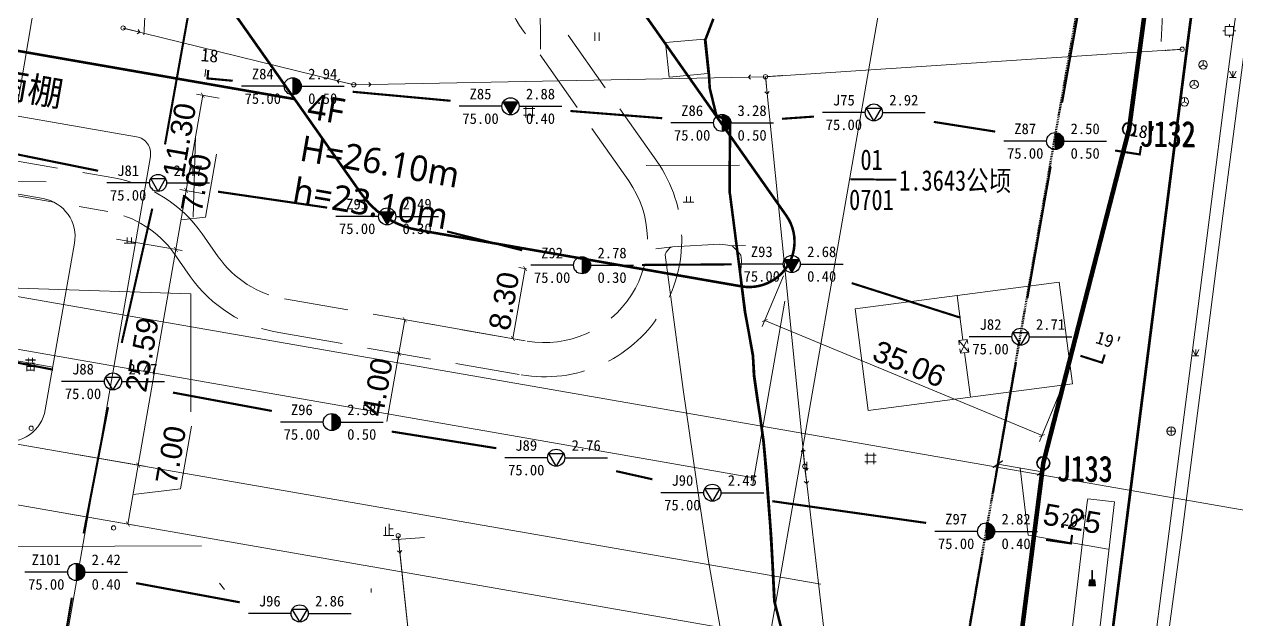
# Model space of a CAD drawing. Extents: x 274235 to 276654, y 142848 to 144425.
# Drawn here: x 275215.2 to 275356.8, y 143158.6 to 143228.2 of the extents above; entities that cross this region are included whole.
import ezdxf
from ezdxf.enums import TextEntityAlignment as Align

# ---------------------------------------------------------------- set-up
doc = ezdxf.new("R2010")
doc.units = 0
doc.header["$LTSCALE"] = 1.5
doc.header["$PDMODE"] = 1
doc.header["$PDSIZE"] = 0.2
for name, pattern in [('__DASH', [0.35, 0.25, -0.1]), ('ACAD_ISO04W100', [30, 24, -3, 0, -3]), ('SOLID', [0]), ('X5', [3, 2, -1])]:
    doc.linetypes.add(name, pattern=pattern)
doc.layers.get('0').update_dxf_attribs({"linetype": 'CONTINUOUS', "lineweight": 0})
doc.layers.get('Defpoints').update_dxf_attribs({"linetype": 'CONTINUOUS'})
for name, color, linetype, lineweight in [('_ACM-A-ANNO-DIMS', 7, 'CONTINUOUS', 5), ('_ACM-A-SHBD-GRID-NPLT', 14, 'CONTINUOUS', 13), ('_ACM-A-SITE-OTLN', 3, 'CONTINUOUS', 25), ('_ACM-A-SITE-ROAD', 2, 'CONTINUOUS', 18), ('_ACM-A-SITE-WALL', 5, 'CONTINUOUS', 50), ('ACM-A-ANNO-TEXT', 7, 'CONTINUOUS', 18), ('DLDW', 8, 'CONTINUOUS', 0), ('GXYZ', 8, 'CONTINUOUS', 0), ('JZD', 1, 'CONTINUOUS', 0), ('JZP', 1, 'CONTINUOUS', 0), ('KZD', 8, 'CONTINUOUS', 0), ('SXSS', 8, 'CONTINUOUS', 0), ('ZBTZ', 8, 'CONTINUOUS', 0)]:
    doc.layers.add(name, color=color, linetype=linetype, lineweight=lineweight)
doc.layers.add('ASSIST', color=8, linetype='CONTINUOUS', lineweight=0, plot=False)
for name, color, linetype in [('HOLE', 1, 'CONTINUOUS'), ('Legends', 7, 'CONTINUOUS'), ('PROFILE', 241, 'CONTINUOUS')]:
    doc.layers.add(name, color=color, linetype=linetype)
doc.layers.add('T2006年到2024年报批数据汇总', color=7, linetype='CONTINUOUS', lineweight=60, true_color=0x0070ff)
doc.styles.add('$1$微软雅黑', font='', dxfattribs={"height": 250})
doc.styles.add('_ACM-G-NOTES', font='arial.ttf', dxfattribs={"height": 2.5})
doc.styles.add('HZ', font='', dxfattribs={"width": 0.8})
doc.styles.add('ST', font='')
doc.styles.get("Standard").update_dxf_attribs({"font": ''})
doc.styles.add('宋体', font='')
doc.styles.add('管线性质说明', font='', dxfattribs={"width": 0.8, "height": 1.25})
doc.styles.get('$1$微软雅黑').set_extended_font_data('Microsoft YaHei')
doc.styles.get('HZ').set_extended_font_data('NSimSun')
doc.styles.get('ST').set_extended_font_data('SimSun')
doc.styles.get('Standard').set_extended_font_data('NSimSun')
doc.styles.get('宋体').set_extended_font_data('SimSun')
doc.styles.get('管线性质说明').set_extended_font_data('NSimSun')
doc.linetypes.add('10421', pattern='A,2,[150,AAA.SHX,S=1,R=0,X=0,Y=1],1e-11', length=2)
doc.linetypes.add('1161', pattern='A,0,[149,AAA.SHX,S=0.15,R=0,X=0,Y=0],-1.6', length=1.6)
doc.dimstyles.new('_ACM-DIM-A_m', dxfattribs={"dimscale": 0.5, "dimtxt": 2.5, "dimasz": 1, "dimexe": 1.5, "dimexo": 2.5, "dimgap": 1, "dimtad": 1, "dimzin": 1, "dimdsep": 46, "dimtxsty": '_ACM-G-NOTES', "dimblk": 'ARCHTICK', "dimcen": 2.5, "dimclrd": 256, "dimclre": 256, "dimclrt": 256, "dimazin": 0, "dimtfac": 1, "dimtmove": 0, "dimatfit": 3, "dimldrblk": 'DOTSMALL', "dimfxl": 1, "dimlwd": 18, "dimlwe": 18, "dimarcsym": 0})

# ---------------------------------------------------------------- blocks, each defined once
blk = doc.blocks.new('gc043')
for p, q in [((-1, 0), (1, 0)), ((0, -1), (0, 1))]:
    blk.add_line(p, q)
blk.add_circle((0, 0), 1)
blk = doc.blocks.new('gc048')
for q in [(-0.87, -0.5), (0, 1), (0.87, -0.5)]:
    blk.add_line((0, 0), q)
blk.add_circle((0, 0), 1)
blk = doc.blocks.new('gc146')
for p, q in [((-1.3, 0.8), (1.3, 0.8)), ((-0.8, -1.3), (-0.8, 1.3)), ((0.8, -1.3), (0.8, 1.3)), ((-1.3, -0.8), (1.3, -0.8))]:
    blk.add_line(p, q)
blk = doc.blocks.new('*U27')
at = {"linetype": 'Continuous'}
for points in [[(0, 2.5), (0.1, 3.6), (-0.1, 3.6)], [(0, 2.5), (-0.1, 3.6), (-0.1, 1.4)], [(0, 2.5), (0.1, 1.4), (0.1, 3.6)], [(0, 2.5), (-0.1, 1.4), (0.1, 1.4)]]:
    blk.add_solid(points, dxfattribs=at)
blk = doc.blocks.new('*U28')
at = {"linetype": 'Continuous'}
for points in [[(-0.1, -0.1), (-0.6, 0.6), (-0.8, -0.8)], [(-0.1, -0.1), (0.6, 0.6), (-0.6, 0.6)], [(-0.1, -0.1), (0.8, -0.8), (0.6, 0.6)], [(-0.1, -0.1), (-0.8, -0.8), (0.8, -0.8)]]:
    blk.add_solid(points, dxfattribs=at)
blk = doc.blocks.new('gc017')
for p, q in [((-0.6, 0.6), (-0.8, -0.8)), ((-0.6, 0.6), (0.6, 0.6)), ((0.6, 0.6), (0.8, -0.8)), ((-0.8, -0.8), (0.8, -0.8))]:
    blk.add_line(p, q)
for points in [[(0.6, 0.6), (-0.6, 0.6), (-0.8, -0.8), (0.8, -0.8)], [(-0.1, 0.6), (0.1, 0.6), (0.1, 2.8), (-0.1, 2.8)]]:
    blk.add_lwpolyline(points, close=True)
at = {"const_width": 0.2}
blk.add_lwpolyline([(-0.6, 0.6), (-0.6, 0.6), (-0.6, 0.6)], dxfattribs=at)
blk.add_point((0, 0))
at = {"linetype": 'Continuous'}
for name, p in [('*U28', (0, 0)), ('*U27', (0, -0.8))]:
    blk.add_blockref(name, p, dxfattribs=at)
blk = doc.blocks.new('gc124')
for p, q in [((-0.75, 1.5), (0, 0)), ((-0.75, 0), (0.75, 0)), ((0, 0), (0, 1.5)), ((0, 0), (0.75, 1.5))]:
    blk.add_line(p, q)
blk = doc.blocks.new('gc119')
for p, q in [((-1.25, 0), (1.25, 0)), ((-0.5, 1.3), (-0.5, 0)), ((0.5, 1.3), (0.5, 0))]:
    blk.add_line(p, q)
blk = doc.blocks.new('gc170')
at = {"linetype": 'Continuous'}
blk.add_circle((0, 0), 0.5, dxfattribs=at)
blk = doc.blocks.new('gc121')
for p, q in [((-0.5, -1), (-0.5, 1)), ((0.5, -1), (0.5, 1))]:
    blk.add_line(p, q)
blk = doc.blocks.new('gc013b')
at = {"linetype": 'Continuous'}
blk.add_line((0.5, 0), (4, 0), dxfattribs=at)
at = {"linetype": 'Continuous', "flags": 128}
blk.add_lwpolyline([(3.5, 0.5), (4, 0), (3.5, -0.5)], dxfattribs=at)
blk = doc.blocks.new('gc232')
for p, q in [((0.5, 1), (0.5, -1)), ((0.5, -1), (0.19, -0.46)), ((0.5, -1), (0.81, -0.46))]:
    blk.add_line(p, q)
blk.add_circle((0, 0), 0.5)
blk = doc.blocks.new('gc013c')
at = {"linetype": 'Continuous'}
blk.add_line((0.5, 0), (4, 0), dxfattribs=at)
at = {"linetype": 'Continuous', "const_width": 0.15, "flags": 128}
blk.add_lwpolyline([(3.775, 0, 1), (3.925, 0, 1)], format="xyb", close=True, dxfattribs=at)
blk = doc.blocks.new('gc259')
at = {"linetype": 'Continuous', "flags": 128}
for points in [[(-1, 0), (-1.5, 0)], [(-1, -1), (1, -1), (1, 1), (-1, 1), (-1, -1)], [(0, 1), (0, 1.5)], [(1, 0), (1.5, 0)], [(0, -1), (0, -1.5)]]:
    blk.add_lwpolyline(points, dxfattribs=at)
at = {"linetype": 'Continuous'}
blk.add_point((0, 0), dxfattribs=at)
blk = doc.blocks.new('GC0000')
at = {"linetype": 'Continuous'}
blk.add_point((0, 0), dxfattribs=at)
blk = doc.blocks.new('A$C5E363402')
at = {"layer": '_ACM-A-ANNO-DIMS'}
blk.add_line((1509648, -2678), (509648, -2678), dxfattribs=at)
at = {"layer": '_ACM-A-SITE-OTLN', "const_width": 300}
blk.add_lwpolyline([(657586, 132022), (679770, 154205, -0.1989124), (687053, 157222), (725343, 157222, -0.6681786), (729091, 148174), (695148, 114232), (695148, 56011), (729091, 22069, -0.6681786), (725343, 13022), (687053, 13022, -0.1989124), (679770, 16038), (670186, 25622), (559110, 25622)], format="xyb", dxfattribs=at)
blk.add_lwpolyline([(695155, 56005, 0.1989124), (687872, 59022), (649582, 59022, 0.6681786), (645834, 49974), (679770, 16038, 0.1989124), (687053, 13022), (725343, 13022, 0.6681786), (729091, 22069)], format="xyb", close=True, dxfattribs=at)
blk = doc.blocks.new('ROAD-BLOCK')
at = {"layer": '_ACM-A-ANNO-DIMS'}
for p, q in [((115.01, 133.59), (115.01, -71.87)), ((19.11, -38), (119.82, -38)), ((19.11, -45), (119.82, -45))]:
    blk.add_line(p, q, dxfattribs=at)
at = {"layer": '_ACM-A-SITE-ROAD'}
blk.add_line((-38.89, -28.41), (27.11, -28.41), dxfattribs=at)
blk.add_lwpolyline([(9.44, -0.21), (32.11, -0.21, -0.414214), (34.11, -2.21), (34.11, -116.9, 0.38877), (39.59, -122.88), (52.59, -124.02)], format="xyb", dxfattribs=at)
blk.add_lwpolyline([(-34.39, -9.21), (22.61, -9.21, -0.414214), (27.11, -13.71), (27.11, -33.5, -0.414214), (22.61, -38), (-34.39, -38, -0.414214), (-38.89, -33.5), (-38.89, -13.71, -0.414214)], format="xyb", close=True, dxfattribs=at)
blk = doc.blocks.new('eva')
at = {"layer": '_ACM-A-SHBD-GRID-NPLT', "linetype": '__DASH', "ltscale": 20}
for points in [[(9.4, 51.04), (107.58, 51.04, -0.198912), (118.89, 46.36), (121.19, 44.06, 0.198912), (129.67, 40.54), (158.4, 40.54, 0.668138), (166.89, 61.03), (151.76, 76.16, -0.198849), (147.08, 87.47), (147.07, 150.99, -0.199006), (151.76, 162.31), (165.91, 176.45, 0.668261), (157.42, 196.94), (123.23, 196.94)], [(-57.37, 56.98, 0.527487), (-43.39, 36.54), (-12.45, 36.54, 0.197109), (-1.22, 41.15), (1.25, 43.59, -0.197109), (9.68, 47.04), (107.58, 47.04, -0.198912), (116.06, 43.53), (118.36, 41.23, 0.198912), (129.67, 36.54), (158.4, 36.54, 0.668138), (169.72, 63.86), (154.59, 78.99, -0.198849), (151.08, 87.47), (151.07, 150.99, -0.199006), (154.59, 159.48), (168.73, 173.62, 0.668261), (157.42, 200.94), (123.23, 200.94)]]:
    blk.add_lwpolyline(points, format="xyb", dxfattribs=at)
blk = doc.blocks.new('A$C58C25E19')
at = {"color": 1, "linetype": 'Continuous', "flags": 128}
blk.add_lwpolyline([(277.55, -344.61), (286.06, -270.07), (295.57, -230.89), (302.17, -176.37), (308.8, -129.47)], dxfattribs=at)
blk = doc.blocks.new('BASEMENT')
at = {"layer": '_ACM-A-SITE-WALL', "linetype": '__DASH', "ltscale": 10}
blk.add_lwpolyline([(1891631, 816805), (1681958, 816805), (1681958, 789605), (1619758, 789605), (1619758, 610202), (1652552, 575356), (1764854, 536805), (1911521, 536805), (1919331, 545026), (1919331, 788642), (1896831, 788642), (1896831, 836511), (1912251, 836494), (1912258, 843311), (1891631, 843311)], close=True, dxfattribs=at)
blk = doc.blocks.new('_ArchTick')
at = {"const_width": 0.15}
blk.add_lwpolyline([(-0.5, -0.5), (0.5, 0.5)], dxfattribs=at)
blk = doc.blocks.new('*D1696')
at = {"layer": '_ACM-A-ANNO-DIMS', "lineweight": 18, "ltscale": 2, "transparency": 16777216}
for p, q in [((86.02, -116.83), (80.77, -116.83)), ((83.4, -116.83), (85.67, -124.41)), ((80.77, -118.31), (80.77, -118.33)), ((86.02, -118.31), (86.02, -118.33)), ((85.67, -124.41), (95.18, -124.41))]:
    blk.add_line(p, q, dxfattribs=at)
at = {"layer": 'Defpoints', "color": 0, "linetype": '__DASH', "ltscale": 2, "transparency": 16777216}
for p in [(80.77, -115.81), (86.02, -115.81), (80.77, -116.83)]:
    blk.add_point(p, dxfattribs=at)
at = {"layer": '_ACM-A-ANNO-DIMS', "linetype": '__DASH', "lineweight": 18, "ltscale": 2, "transparency": 16777216}
for p, rotation in [((80.77, -116.83), 180.0000000203296), ((86.02, -116.83), 2.032957802100555e-08)]:
    blk.add_blockref('_ArchTick', p, dxfattribs=dict(at, rotation=rotation))
at = {"layer": '_ACM-A-ANNO-DIMS', "linetype": '__DASH', "ltscale": 2, "transparency": 16777216, "insert": (90.43, -121.63), "char_height": 2.5, "attachment_point": 5, "rotation": 0, "style": '_ACM-G-NOTES'}
blk.add_mtext('5.25', dxfattribs=at)
blk = doc.blocks.new('_DotSmall')
at = {"color": 0, "linetype": 'ByBlock', "const_width": 0.5}
blk.add_lwpolyline([(-0.0625, 0, 1), (0.0625, 0, 1)], format="xyb", close=True, dxfattribs=at)
blk = doc.blocks.new('*D1718')
at = {"layer": '_ACM-A-ANNO-DIMS', "lineweight": 18, "transparency": 16777216}
for p, q in [((-183.66, -102.35), (-183.66, -124.03)), ((52.99, -102.35), (52.99, -124.03)), ((-183.66, -123.28), (52.99, -123.28))]:
    blk.add_line(p, q, dxfattribs=at)
at = {"layer": 'Defpoints', "color": 0, "transparency": 16777216}
for p in [(-183.66, -101.1), (52.99, -101.1), (52.99, -123.28)]:
    blk.add_point(p, dxfattribs=at)
at = {"layer": '_ACM-A-ANNO-DIMS', "lineweight": 18, "transparency": 16777216, "xscale": 0.5, "yscale": 0.5, "zscale": 0.5, "rotation": 180}
blk.add_blockref('_ArchTick', (-183.66, -123.28), dxfattribs=at)
at = {"layer": '_ACM-A-ANNO-DIMS', "lineweight": 18, "transparency": 16777216, "xscale": 0.5, "yscale": 0.5, "zscale": 0.5}
blk.add_blockref('_ArchTick', (52.99, -123.28), dxfattribs=at)
at = {"layer": '_ACM-A-ANNO-DIMS', "transparency": 16777216, "insert": (-65.33, -121.5), "char_height": 2.5, "attachment_point": 5, "style": '_ACM-G-NOTES'}
blk.add_mtext('236.65', dxfattribs=at)
blk = doc.blocks.new('*D1719')
at = {"layer": '_ACM-A-ANNO-DIMS', "lineweight": 18, "transparency": 16777216}
for p, q in [((52.32, -99.45), (50.91, -105.69)), ((51.08, -104.96), (85.29, -112.65)), ((86.53, -107.14), (85.12, -113.38))]:
    blk.add_line(p, q, dxfattribs=at)
at = {"layer": 'Defpoints', "color": 0, "transparency": 16777216}
for p in [(52.59, -98.23), (86.8, -105.92), (85.29, -112.65)]:
    blk.add_point(p, dxfattribs=at)
at = {"layer": '_ACM-A-ANNO-DIMS', "lineweight": 18, "transparency": 16777216, "xscale": 0.5, "yscale": 0.5, "zscale": 0.5}
for p, rotation in [((51.08, -104.96), 167.3262649109944), ((85.29, -112.65), 347.3262649109943)]:
    blk.add_blockref('_ArchTick', p, dxfattribs=dict(at, rotation=rotation))
at = {"layer": '_ACM-A-ANNO-DIMS', "transparency": 16777216, "insert": (68.57, -107.07), "char_height": 2.5, "attachment_point": 5, "rotation": 347.3263, "style": '_ACM-G-NOTES'}
blk.add_mtext('35.06', dxfattribs=at)
blk = doc.blocks.new('*D1738')
at = {"layer": '_ACM-A-ANNO-DIMS', "lineweight": 18, "transparency": 16777216}
for p, q in [((-16.16, -90.3), (-18.85, -90.3)), ((-18.1, -90.3), (-18.1, -101.6)), ((-16.16, -101.6), (-18.85, -101.6))]:
    blk.add_line(p, q, dxfattribs=at)
at = {"layer": 'Defpoints', "color": 0, "transparency": 16777216}
for p in [(-14.91, -90.3), (-18.1, -101.6), (-14.91, -101.6)]:
    blk.add_point(p, dxfattribs=at)
at = {"layer": '_ACM-A-ANNO-DIMS', "lineweight": 18, "transparency": 16777216, "xscale": 0.5, "yscale": 0.5, "zscale": 0.5}
for p, rotation in [((-18.1, -90.3), 90.0000003331477), ((-18.1, -101.6), 270.0000003331477)]:
    blk.add_blockref('_ArchTick', p, dxfattribs=dict(at, rotation=rotation))
at = {"layer": '_ACM-A-ANNO-DIMS', "transparency": 16777216, "insert": (-19.88, -95.95), "char_height": 2.5, "attachment_point": 5, "rotation": 90, "style": '_ACM-G-NOTES'}
blk.add_mtext('11.30', dxfattribs=at)
blk = doc.blocks.new('*D1739')
at = {"layer": '_ACM-A-ANNO-DIMS', "lineweight": 18, "transparency": 16777216}
for p, q in [((-15.33, -104.27), (-15.33, -96.8)), ((-16.16, -101.6), (-18.85, -101.6)), ((-18.1, -101.6), (-18.1, -108.6)), ((-18.1, -105.1), (-15.33, -104.27)), ((-25.16, -108.6), (-17.35, -108.6))]:
    blk.add_line(p, q, dxfattribs=at)
at = {"layer": 'Defpoints', "color": 0, "transparency": 16777216}
for p in [(-14.91, -101.6), (-26.41, -108.6), (-18.1, -108.6)]:
    blk.add_point(p, dxfattribs=at)
at = {"layer": '_ACM-A-ANNO-DIMS', "lineweight": 18, "transparency": 16777216, "xscale": 0.5, "yscale": 0.5, "zscale": 0.5}
for p, rotation in [((-18.1, -101.6), 90.0000003331477), ((-18.1, -108.6), 270.0000003331477)]:
    blk.add_blockref('_ArchTick', p, dxfattribs=dict(at, rotation=rotation))
at = {"layer": '_ACM-A-ANNO-DIMS', "transparency": 16777216, "insert": (-17.1, -100.53), "char_height": 2.5, "attachment_point": 5, "rotation": 90, "style": '_ACM-G-NOTES'}
blk.add_mtext('7.00', dxfattribs=at)
blk = doc.blocks.new('*D1740')
at = {"layer": '_ACM-A-ANNO-DIMS', "lineweight": 18, "transparency": 16777216}
for p, q in [((-25.16, -108.6), (-17.35, -108.6)), ((-18.1, -108.6), (-18.1, -134.19)), ((-25.16, -134.19), (-17.35, -134.19))]:
    blk.add_line(p, q, dxfattribs=at)
at = {"layer": 'Defpoints', "color": 0, "transparency": 16777216}
for p in [(-26.41, -108.6), (-26.41, -134.19), (-18.1, -134.19)]:
    blk.add_point(p, dxfattribs=at)
at = {"layer": '_ACM-A-ANNO-DIMS', "lineweight": 18, "transparency": 16777216, "xscale": 0.5, "yscale": 0.5, "zscale": 0.5}
for p, rotation in [((-18.1, -108.6), 90.0000003331477), ((-18.1, -134.19), 270.0000003331477)]:
    blk.add_blockref('_ArchTick', p, dxfattribs=dict(at, rotation=rotation))
at = {"layer": '_ACM-A-ANNO-DIMS', "transparency": 16777216, "insert": (-19.88, -121.39), "char_height": 2.5, "attachment_point": 5, "rotation": 90, "style": '_ACM-G-NOTES'}
blk.add_mtext('25.59', dxfattribs=at)
blk = doc.blocks.new('*D1741')
at = {"layer": '_ACM-A-ANNO-DIMS', "lineweight": 18, "transparency": 16777216}
for p, q in [((-12.77, -136.09), (-12.77, -128.63)), ((-25.89, -134.19), (-17.35, -134.19)), ((-18.1, -134.19), (-18.1, -141.19)), ((-18.1, -137.69), (-12.77, -136.09)), ((-25.16, -141.19), (-17.35, -141.19))]:
    blk.add_line(p, q, dxfattribs=at)
at = {"layer": 'Defpoints', "color": 0, "transparency": 16777216}
for p in [(-27.14, -134.19), (-26.41, -141.19), (-18.1, -141.19)]:
    blk.add_point(p, dxfattribs=at)
at = {"layer": '_ACM-A-ANNO-DIMS', "lineweight": 18, "transparency": 16777216, "xscale": 0.5, "yscale": 0.5, "zscale": 0.5}
for p, rotation in [((-18.1, -134.19), 90.0000003331477), ((-18.1, -141.19), 270.0000003331477)]:
    blk.add_blockref('_ArchTick', p, dxfattribs=dict(at, rotation=rotation))
at = {"layer": '_ACM-A-ANNO-DIMS', "transparency": 16777216, "insert": (-14.55, -132.36), "char_height": 2.5, "attachment_point": 5, "rotation": 90, "style": '_ACM-G-NOTES'}
blk.add_mtext('7.00', dxfattribs=at)
blk = doc.blocks.new('*D1759')
at = {"layer": '_ACM-A-ANNO-DIMS', "lineweight": 18}
for p, q in [((275273.7, 143199.62), (275272.27, 143191.44)), ((275273.85, 143199.59), (275272.96, 143199.75)), ((275262.25, 143193.19), (275273.01, 143191.31))]:
    blk.add_line(p, q, dxfattribs=at)
at = {"layer": 'Defpoints', "color": 0}
for p in [(275275.08, 143199.38), (275261.02, 143193.4), (275272.27, 143191.44)]:
    blk.add_point(p, dxfattribs=at)
at = {"layer": '_ACM-A-ANNO-DIMS', "lineweight": 18, "xscale": 0.5, "yscale": 0.5, "zscale": 0.5}
for p, rotation in [((275273.7, 143199.62), 80.10756945168902), ((275272.27, 143191.44), 260.107569451689)]:
    blk.add_blockref('_ArchTick', p, dxfattribs=dict(at, rotation=rotation))
at = {"layer": '_ACM-A-ANNO-DIMS', "insert": (275271.24, 143195.83), "char_height": 2.5, "attachment_point": 5, "rotation": 80.1076, "style": '_ACM-G-NOTES'}
blk.add_mtext('8.30', dxfattribs=at)
blk = doc.blocks.new('*D1760')
at = {"layer": '_ACM-A-ANNO-DIMS', "lineweight": 18}
for p, q in [((275259.79, 143193.62), (275258.9, 143193.77)), ((275259.64, 143193.64), (275258.95, 143189.7)), ((275258.95, 143189.7), (275257.56, 143181.74)), ((275259.1, 143189.68), (275258.21, 143189.83))]:
    blk.add_line(p, q, dxfattribs=at)
at = {"layer": 'Defpoints', "color": 0}
for p in [(275261.02, 143193.4), (275258.95, 143189.7), (275260.33, 143189.46)]:
    blk.add_point(p, dxfattribs=at)
at = {"layer": '_ACM-A-ANNO-DIMS', "lineweight": 18, "xscale": 0.5, "yscale": 0.5, "zscale": 0.5}
for p, rotation in [((275259.64, 143193.64), 80.10756945168902), ((275258.95, 143189.7), 260.107569451689)]:
    blk.add_blockref('_ArchTick', p, dxfattribs=dict(at, rotation=rotation))
at = {"layer": '_ACM-A-ANNO-DIMS', "insert": (275256.46, 143185.78), "char_height": 2.5, "attachment_point": 5, "rotation": 80.1076, "style": '_ACM-G-NOTES'}
blk.add_mtext('4.00', dxfattribs=at)
blk = doc.blocks.new('H_sam_hole')
blk.add_line((0, 2), (0, -2))
at = {"const_width": 2}
blk.add_lwpolyline([(0, -1, 0.414214), (1, 0, 0.414214), (0, 1, 1)], format="xyb", dxfattribs=at)
blk.add_circle((0, 0), 2)
blk = doc.blocks.new('H_cpt_hole')
for p, q in [((-1.73, 1), (1.73, 1)), ((0, -2), (-1.73, 1)), ((1.73, 1), (0, -2))]:
    blk.add_line(p, q)
blk.add_circle((0, 0), 2)
blk = doc.blocks.new('H_spt_hole')
blk.add_hatch(color=256).paths.add_polyline_path([(-1.73, 1), (0, -2), (1.73, 1)])
blk.add_lwpolyline([(0, -2), (1.73, 1), (-1.73, 1)], close=True)
blk.add_circle((0, 0), 2)
blk = doc.blocks.new('DIM')
at = {"layer": '_ACM-A-ANNO-DIMS'}
dim = blk.add_linear_dim(base=(-18.104, -101.6), p1=(-14.911, -90.3), p2=(-14.911, -101.6), angle=90, dimstyle='_ACM-DIM-A_m', dxfattribs=at)
dim.commit()
dim.dimension.update_dxf_attribs({"geometry": '*D1738', "text_midpoint": (-19.881, -95.95)})
for base, p1, p2, picture, middle in [((-18.104, -108.6), (-14.911, -101.6), (-26.411, -108.6), '*D1739', (-17.104, -103.767)), ((-18.104, -134.19), (-26.411, -108.6), (-26.411, -134.19), '*D1740', (-19.88, -121.395)), ((-18.104, -141.19), (-27.139, -134.19), (-26.411, -141.19), '*D1741', (-14.551, -135.591))]:
    dim = blk.add_linear_dim(base=base, p1=p1, p2=p2, angle=90, dimstyle='_ACM-DIM-A_m', override={"dimtmove": 1}, dxfattribs=at)
    dim.commit()
    dim.dimension.update_dxf_attribs({"geometry": picture, "text_midpoint": middle})
dim = blk.add_aligned_dim(p1=(52.591, -98.228), p2=(86.801, -105.921), distance=-6.896, dimstyle='_ACM-DIM-A_m', dxfattribs=at)
dim.commit()
dim.dimension.update_dxf_attribs({"geometry": '*D1719', "text_midpoint": (68.573, -107.069)})
dim = blk.add_linear_dim(base=(52.994, -123.276), p1=(-183.658, -101.1), p2=(52.994, -101.1), dimstyle='_ACM-DIM-A_m', dxfattribs=at)
dim.commit()
dim.dimension.update_dxf_attribs({"geometry": '*D1718', "text_midpoint": (-65.332, -121.499)})
at = {"layer": '_ACM-A-ANNO-DIMS', "linetype": '__DASH', "ltscale": 2}
dim = blk.add_aligned_dim(p1=(86.022, -115.811), p2=(80.773, -115.811), distance=1.016, dimstyle='_ACM-DIM-A_m', override={"dimscale": 1, "dimtxt": 2, "dimgap": 1.5, "dimtmove": 1}, dxfattribs=at)
dim.commit()
dim.dimension.update_dxf_attribs({"geometry": '*D1696', "text_midpoint": (87.171, -121.63)})

msp = doc.modelspace()

# ---------------------------------------------------------------- linework, layer by layer
at = {"color": 6, "linetype": 'Continuous', "const_width": 0.23}
msp.add_lwpolyline([(275311.689, 143210.073), (275317.063, 143210.002)], dxfattribs=at)
at = {"layer": 'ACM-A-ANNO-TEXT'}
msp.add_lwpolyline([(275153.526, 143199.459), (275163.149, 143209.807), (275217.753, 143209.778)], dxfattribs=at)
at = {"layer": 'ASSIST', "linetype": 'Continuous'}
for p, q in [((275253.685, 143221.106), (275226.747, 143227.743)), ((275350.434, 143225.264), (275301.771, 143222.045)), ((275301.771, 143222.045), (275253.685, 143221.106)), ((275306.361, 143176.512), (275301.771, 143222.045)), ((275313.12, 143118.882), (275306.361, 143176.512)), ((275262.654, 143132.506), (275259.081, 143166.402)), ((275259.081, 143166.402), (275262.654, 143132.506))]:
    msp.add_line(p, q, dxfattribs=at)
at = {"layer": 'ASSIST', "linetype": 'Continuous', "flags": 128}
for points in [[(275290.079, 143226.051), (275294.628, 143226.45), (275295.043, 143222.423), (275290.535, 143222.001)], [(275312.23, 143194.931), (275336.082, 143198.032), (275337.627, 143186.153), (275313.775, 143183.052)]]:
    msp.add_lwpolyline(points, close=True, dxfattribs=at)
at = {"layer": 'ASSIST', "linetype": 'Continuous'}
msp.add_lwpolyline([(275258.871, 143168.391), (275262.863, 143130.517)], dxfattribs=at)
at = {"layer": 'DLDW', "linetype": 'Continuous'}
for p, q in [((275312.23, 143194.931), (275336.082, 143198.032)), ((275324.156, 143196.482), (275324.832, 143191.286)), ((275324.336, 143191.222), (275325.328, 143191.351)), ((275324.336, 143191.222), (275325.521, 143189.863)), ((275324.336, 143191.222), (275324.4, 143190.726)), ((275325.328, 143191.351), (275324.529, 143189.734)), ((275325.328, 143191.351), (275325.392, 143190.855)), ((275324.465, 143190.23), (275324.529, 143189.734)), ((275324.529, 143189.734), (275325.521, 143189.863)), ((275325.701, 143184.603), (275325.025, 143189.799)), ((275325.456, 143190.359), (275325.521, 143189.863)), ((275337.627, 143186.153), (275313.775, 143183.052))]:
    msp.add_line(p, q, dxfattribs=at)
at = {"layer": 'DLDW', "linetype": '1161'}
msp.add_lwpolyline([(275340.496, 143154.841), (275342.533, 143172.342), (275339.418, 143172.692), (275339.349, 143172.335), (275337.309, 143155.095), (275337.309, 143155.095)], close=True, dxfattribs=at)
at = {"layer": 'GXYZ', "linetype": 'Continuous'}
msp.add_line((275203.682, 143155.581), (275247.477, 143413.795), dxfattribs=at)
at = {"layer": 'HOLE', "linetype": 'Continuous'}
for points in [[(275245.561, 143220.932), (275240.561, 143220.932)], [(275247.561, 143220.932), (275252.561, 143220.932)], [(275270.992, 143218.593), (275265.992, 143218.593)], [(275272.992, 143218.593), (275277.992, 143218.593)], [(275313.426, 143217.874), (275308.426, 143217.874)], [(275315.426, 143217.874), (275320.426, 143217.874)], [(275295.706, 143216.648), (275290.706, 143216.648)], [(275297.706, 143216.648), (275302.706, 143216.648)], [(275334.601, 143214.528), (275329.601, 143214.528)], [(275336.601, 143214.528), (275341.601, 143214.528)], [(275229.836, 143209.633), (275224.836, 143209.633)], [(275231.836, 143209.633), (275236.836, 143209.633)], [(275256.584, 143205.723), (275251.584, 143205.723)], [(275258.584, 143205.723), (275263.584, 143205.723)], [(275279.353, 143200.01), (275274.353, 143200.01)], [(275281.353, 143200.01), (275286.353, 143200.01)], [(275303.836, 143200.154), (275298.836, 143200.154)], [(275305.836, 143200.154), (275310.836, 143200.154)], [(275330.554, 143191.654), (275325.554, 143191.654)], [(275332.554, 143191.654), (275337.554, 143191.654)], [(275224.565, 143186.43), (275219.565, 143186.43)], [(275226.565, 143186.43), (275231.565, 143186.43)], [(275250.123, 143181.681), (275245.123, 143181.681)], [(275252.123, 143181.681), (275257.123, 143181.681)], [(275276.33, 143177.514), (275271.33, 143177.514)], [(275278.33, 143177.514), (275283.33, 143177.514)], [(275294.563, 143173.422), (275289.563, 143173.422)], [(275296.563, 143173.422), (275301.563, 143173.422)], [(275326.536, 143168.901), (275321.536, 143168.901)], [(275328.536, 143168.901), (275333.536, 143168.901)], [(275220.275, 143164.153), (275215.275, 143164.153)], [(275222.275, 143164.153), (275227.275, 143164.153)], [(275246.375, 143159.315), (275241.375, 143159.315)], [(275248.375, 143159.315), (275253.375, 143159.315)]]:
    msp.add_lwpolyline(points, dxfattribs=at)
at = {"layer": 'JZD', "const_width": 0.45, "flags": 128}
msp.add_lwpolyline([(275051.74, 143450.682), (275352.648, 143398.206), (275354.165, 143397.88), (275355.652, 143397.438), (275355.79, 143397.385), (275347.437, 143356.612), (275365.082, 143353.245), (275358.751, 143317.18), (275351.513, 143270.38), (275344.194, 143215.955), (275334.175, 143176.916), (275324.683, 143102.508)], dxfattribs=at)
at = {"layer": 'JZD', "color": 240, "const_width": 0.45, "flags": 128}
msp.add_lwpolyline([(275051.771, 143450.675), (275352.729, 143398.191), (275354.247, 143397.865), (275355.734, 143397.422), (275355.872, 143397.369), (275347.518, 143356.59), (275365.166, 143353.222), (275358.834, 143317.151), (275351.594, 143270.343), (275344.274, 143215.909), (275334.253, 143176.863), (275324.76, 143102.442)], dxfattribs=at)
at = {"layer": 'JZP', "linetype": 'Continuous'}
for centre in [(275344.194, 143215.955), (275344.274, 143215.909), (275334.175, 143176.916), (275334.253, 143176.863)]:
    msp.add_circle(centre, 0.75, dxfattribs=at)
at = {"layer": 'PROFILE', "linetype": 'ACAD_ISO04W100', "ltscale": 0.08, "const_width": 0.25}
for points in [[(275231.641, 143214.133), (275235.065, 143233.28)], [(275336.407, 143219.028), (275339.019, 143233.612)], [(275236.695, 143222.844), (275236.603, 143221.848), (275239.561, 143221.576)], [(275253.561, 143220.288), (275264.992, 143219.237)], [(275278.992, 143218.042), (275289.706, 143217.199)], [(275303.706, 143217.132), (275307.426, 143217.39)], [(275321.426, 143216.768), (275328.601, 143215.634)], [(275211.636, 143213.527), (275223.836, 143211.053)], [(275342.601, 143213.422), (275345.478, 143212.967), (275345.635, 143213.955)], [(275332.35, 143196.154), (275335.07, 143211.528)], [(275237.836, 143208.61), (275250.584, 143206.746)], [(275226.587, 143190.93), (275230.154, 143206.633)], [(275264.584, 143203.967), (275273.353, 143201.766)], [(275287.353, 143200.051), (275297.836, 143200.113)], [(275311.836, 143197.927), (275324.554, 143193.881)], [(275207.686, 143189.948), (275218.565, 143187.807)], [(275338.554, 143189.427), (275341.083, 143188.622), (275341.387, 143189.575)], [(275328.331, 143173.401), (275331.024, 143188.654)], [(275232.565, 143185.129), (275244.123, 143182.982)], [(275222.142, 143168.653), (275224.987, 143183.43)], [(275258.123, 143180.568), (275270.33, 143178.627)], [(275284.33, 143175.943), (275288.563, 143174.993)], [(275302.563, 143172.432), (275320.536, 143169.891)], [(275334.536, 143167.911), (275337.438, 143167.501), (275337.578, 143168.491)], [(275324.469, 143150.932), (275327.024, 143165.901)], [(275228.275, 143162.855), (275240.375, 143160.613)], [(275218.276, 143146.499), (275220.765, 143161.153)]]:
    msp.add_lwpolyline(points, dxfattribs=at)
at = {"layer": 'SXSS', "linetype": '10421'}
for points in [[(275290.607, 143202.05), (275290.39, 143201.819), (275290.169, 143201.529), (275290.052, 143201.227), (275292.153, 143185.496), (275294.041, 143172.61), (275295.078, 143165.674), (275295.926, 143160.738), (275296.635, 143156.794)], [(275305, 143151.874), (275303.017, 143159.531), (275302.717, 143160.701), (275302.468, 143165.481), (275302.233, 143169.469), (275301.942, 143173.454), (275301.623, 143177.437), (275301.426, 143179.547), (275301.017, 143182.393), (275300.732, 143184.371), (275300.339, 143187.098), (275300.204, 143189.333), (275300.182, 143189.583), (275299.692, 143192.285), (275299.281, 143194.546), (275298.811, 143198.211), (275298.966, 143200.566), (275298.89, 143201.173), (275298.495, 143201.643), (275297.886, 143202.266), (275297.093, 143202.389), (275296.396, 143202.461), (275290.905, 143202.17), (275290.607, 143202.05), (275290.607, 143202.05), (275290.607, 143202.05)]]:
    msp.add_lwpolyline(points, dxfattribs=at)
at = {"layer": 'T2006年到2024年报批数据汇总', "color": 6, "linetype": 'X5', "lineweight": -2, "const_width": 0.3}
for points in [[(275364.663, 143318.862), (275362.294, 143304.281), (275359.861, 143288.712), (275358.68, 143280.923), (275356.221, 143264.134), (275354.606, 143252.655), (275353.408, 143243.874), (275351.102, 143226.297), (275347.708, 143199.695), (275344.291, 143172.913), (275326.338, 143032.191)], [(275326.355, 143032.186), (275344.326, 143173.045), (275347.743, 143199.827), (275351.137, 143226.429), (275353.443, 143244.007), (275354.641, 143252.787), (275356.256, 143264.267), (275358.715, 143281.055), (275359.896, 143288.845), (275362.329, 143304.413), (275364.698, 143318.994)], [(275295.684, 143228.819), (275294.751, 143226.378), (275295.166, 143222.351), (275295.256, 143220.735), (275296.028, 143217.549), (275297.671, 143216.776), (275297.633, 143216.53), (275297.574, 143208.585), (275297.637, 143208.241), (275299.403, 143194.473), (275300.305, 143189.512), (275300.461, 143187.027), (275301.549, 143179.475), (275301.873, 143176.002), (275302.449, 143168.118), (275302.839, 143160.63), (275304.69, 143153.346)], [(275304.69, 143153.346), (275302.839, 143160.63), (275302.449, 143168.118), (275301.873, 143176.002), (275301.549, 143179.475), (275300.461, 143187.027), (275300.305, 143189.512), (275299.403, 143194.473), (275297.637, 143208.241), (275297.574, 143208.585), (275297.633, 143216.53), (275297.671, 143216.776), (275296.028, 143217.55), (275295.256, 143220.735), (275295.166, 143222.351), (275294.751, 143226.378), (275295.684, 143228.819)]]:
    msp.add_lwpolyline(points, dxfattribs=at)
at = {"layer": 'ZBTZ', "linetype": 'Continuous'}
msp.add_lwpolyline([(275338.894, 143078.661), (275339.761, 143084.853), (275342.246, 143105.006), (275344.535, 143123.26), (275346.863, 143140.11), (275348.347, 143153.239), (275350.418, 143168.774), (275351.785, 143179.415), (275353.464, 143192.356), (275355.175, 143205.778), (275362.011, 143258.208), (275365.425, 143281.184), (275367.543, 143295.087), (275369.996, 143311.016), (275370.214, 143312.067, 0.8370607), (275368.784, 143312.348), (275367.316, 143302.849), (275366.019, 143294.86), (275362.597, 143272.013), (275359.121, 143247.591), (275355.464, 143220.028), (275352.253, 143194.927), (275343.027, 143123.295), (275337.393, 143078.707)], format="xyb", dxfattribs=at)
at = {"layer": 'ZBTZ', "linetype": '1161', "elevation": 2.693}
msp.add_lwpolyline([(275275.514, 143225.28), (275275.458, 143230.995), (275275.85, 143237.088), (275274.481, 143242.981)], dxfattribs=at)
at = {"layer": 'ZBTZ', "linetype": '1161'}
for points in [[(275229.637, 143236.255), (275229.208, 143227.496), (275229.174, 143226.942)], [(275348.186, 143230.074), (275347.998, 143226.151)], [(275236.424, 143222.94), (275236.282, 143222.084)], [(275234.938, 143205.647), (275235.223, 143215.095)], [(275196.697, 143197.919), (275234.669, 143196.684)], [(275234.669, 143196.684), (275234.668, 143196.275), (275234.653, 143182.864)], [(275258.128, 143167.903), (275261.953, 143168.19)], [(275195.349, 143167.052), (275235.895, 143167.227)], [(275238.015, 143162.863), (275238.583, 143162.116)], [(275255.733, 143162.239), (275255.722, 143161.741)]]:
    msp.add_lwpolyline(points, dxfattribs=at)
at = {"layer": 'ZBTZ', "linetype": '1161', "flags": 128}
for points in [[(275287.854, 143211.661), (275298.755, 143211.698)], [(275290.905, 143202.17), (275288.952, 143201.95)], [(275297.886, 143202.266), (275299.432, 143202.321)]]:
    msp.add_lwpolyline(points, dxfattribs=at)

# ---------------------------------------------------------------- block references
at = {"rotation": 359.2452370376578}
msp.add_blockref('A$C58C25E19', (275051.771, 143450.675), dxfattribs=at)
at = {"xscale": 0.001, "yscale": 0.001, "zscale": 0.001}
for name, p, rotation in [('BASEMENT', (273332.701, 142902.048), 350.1075691856989), ('A$C5E363402', (274582.158, 143309.331), 350.1075691150455)]:
    msp.add_blockref(name, p, dxfattribs=dict(at, rotation=rotation))
at = {"layer": '_ACM-A-SITE-OTLN', "rotation": 350.10756917272}
msp.add_blockref('DIM', (275269.406, 143305.731), dxfattribs=at)
at = {"layer": '_ACM-A-SITE-ROAD', "rotation": 350.1075691150455}
msp.add_blockref('eva', (275110.91, 143178.423), dxfattribs=at)
at = {"layer": 'DLDW', "linetype": '1161', "xscale": 0.5, "yscale": 0.5}
msp.add_blockref('gc017', (275339.915, 143162.949), dxfattribs=at)
at = {"layer": 'GXYZ', "linetype": 'Continuous', "xscale": 0.5, "yscale": 0.5}
for name, p in [('gc170', (275226.747, 143227.743)), ('gc170', (275350.434, 143225.264)), ('gc048', (275352.871, 143223.427)), ('gc170', (275301.771, 143222.045)), ('gc170', (275301.771, 143222.045)), ('gc170', (275301.771, 143222.045)), ('gc048', (275351.832, 143221.155, 3.137)), ('gc170', (275253.685, 143221.106)), ('gc048', (275350.692, 143219.118, 3.133)), ('gc043', (275349.136, 143180.626)), ('gc043', (275349.136, 143180.626)), ('gc170', (275306.35, 143176.5)), ('gc170', (275258.871, 143168.391)), ('gc170', (275258.871, 143168.391))]:
    msp.add_blockref(name, p, dxfattribs=at)
at = {"layer": 'GXYZ', "linetype": 'Continuous', "yscale": 0.5}
for name, p, xscale, rotation in [('gc013b', (275226.747, 143227.743), 0.4999999993996213, 346.1591010836308), ('gc013c', (275350.434, 143225.264), 0.4999999993291243, 183.7845346263884), ('gc013b', (275253.685, 143221.106), 0.4999999993996214, 166.1591010836308), ('gc013b', (275301.771, 143222.045), 0.4999999993460242, 181.1186786367543), ('gc013b', (275301.771, 143222.045), 0.5000000001845237, 275.7411076681015), ('gc013c', (275301.771, 143222.045), 0.4999999993291242, 3.784534626388384), ('gc013b', (275253.685, 143221.106), 0.4999999993460242, 1.118678636754267), ('gc013b', (275306.35, 143176.5), 0.5000000001845237, 95.74110766810146), ('gc013b', (275306.35, 143176.5), 0.4999999997522896, 276.7012975276688), ('gc013b', (275258.871, 143168.391), 0.5000000001015024, 276.0167230118246)]:
    msp.add_blockref(name, p, dxfattribs=dict(at, xscale=xscale, rotation=rotation))
at = {"layer": 'GXYZ', "linetype": 'Continuous', "xscale": 0.500000002070564, "yscale": 0.5, "zscale": 0.5, "rotation": 0.619941780701265}
msp.add_blockref('gc232', (275306.361, 143176.512), dxfattribs=at)
at = {"layer": 'HOLE', "xscale": 0.5, "yscale": 0.5, "zscale": 0.5}
for name, p in [('H_sam_hole', (275246.561, 143220.932)), ('H_spt_hole', (275271.992, 143218.593)), ('H_cpt_hole', (275314.426, 143217.874)), ('H_sam_hole', (275296.706, 143216.648)), ('H_sam_hole', (275335.601, 143214.528)), ('H_cpt_hole', (275230.836, 143209.633)), ('H_spt_hole', (275257.584, 143205.723)), ('H_sam_hole', (275280.353, 143200.01)), ('H_spt_hole', (275304.836, 143200.154)), ('H_cpt_hole', (275331.554, 143191.654)), ('H_cpt_hole', (275225.565, 143186.43)), ('H_sam_hole', (275251.123, 143181.681)), ('H_cpt_hole', (275277.33, 143177.514)), ('H_cpt_hole', (275295.563, 143173.422)), ('H_sam_hole', (275327.536, 143168.901)), ('H_sam_hole', (275221.275, 143164.153)), ('H_cpt_hole', (275247.375, 143159.315))]:
    msp.add_blockref(name, p, dxfattribs=at)
at = {"layer": 'JZD', "linetype": 'Continuous'}
for p in [(275344.194, 143215.955), (275344.194, 143215.955), (275334.174, 143176.915), (275334.175, 143176.916)]:
    msp.add_blockref('GC0000', p, dxfattribs=at)
at = {"layer": 'KZD', "linetype": 'Continuous', "xscale": 0.5, "yscale": 0.5}
msp.add_blockref('gc259', (275355.947, 143227.424, 3.217), dxfattribs=at)
at = {"layer": 'Legends', "rotation": 350.1075691126429}
msp.add_blockref('ROAD-BLOCK', (275196.715, 143220.762), dxfattribs=at)
at = {"layer": 'SXSS', "linetype": 'Continuous', "xscale": 0.5, "yscale": 0.5}
for p in [(275274.167, 143217.941), (275314.027, 143177.422)]:
    msp.add_blockref('gc146', p, dxfattribs=at)
at = {"layer": 'ZBTZ', "linetype": 'Continuous', "xscale": 0.5, "yscale": 0.5}
for name, p in [('gc121', (275282.108, 143226.734)), ('gc124', (275356.352, 143221.956)), ('gc119', (275292.778, 143207.396)), ('gc119', (275227.49, 143202.595)), ('gc124', (275352.021, 143189.418)), ('gc170', (275216.013, 143180.96)), ('gc170', (275225.642, 143169.312))]:
    msp.add_blockref(name, p, dxfattribs=at)

# ---------------------------------------------------------------- texts
at = {"color": 6, "linetype": 'SOLID', "width": 0.8}
for s, p in [('01', (275312.853, 143211.159, -0.496)), ('1.3643公顷', (275317.372, 143208.743, -0.496)), ('0701', (275311.527, 143206.482, -1.133))]:
    msp.add_text(s, height=2.4, rotation=359.80279, dxfattribs=at).set_placement(p)
at = {"layer": 'ACM-A-ANNO-TEXT', "char_height": 3, "attachment_point": 1, "rotation": 350.10757, "style": '$1$微软雅黑'}
for s, insert in [('雨棚', (275211.887, 143222.868)), ('4F\\PH=26.10m\\Ph=23.10m', (275248.614, 143220.152))]:
    msp.add_mtext_dynamic_manual_height_columns(s, width=29.08252, gutter_width=15.556, heights=[0], dxfattribs=dict(at, insert=insert))
at = {"layer": 'GXYZ', "linetype": 'Continuous', "style": '管线性质说明', "width": 0.8}
msp.add_text('止', height=1.25, dxfattribs=at).set_placement((275257.764, 143169.085), align=Align.MIDDLE)
at = {"layer": 'HOLE', "style": 'ST'}
for s, p in [('Z84', (275243.061, 143222.37)), ('2.94', (275250.061, 143222.37)), ('75.00', (275243.061, 143219.495)), ('0.50', (275250.061, 143219.495)), ('Z85', (275268.492, 143220.03)), ('2.88', (275275.492, 143220.03)), ('Z86', (275293.206, 143218.085)), ('3.28', (275300.206, 143218.085)), ('J75', (275310.926, 143219.312)), ('2.92', (275317.926, 143219.312)), ('75.00', (275268.492, 143217.155)), ('0.40', (275275.492, 143217.155)), ('75.00', (275310.926, 143216.437)), ('Z87', (275332.101, 143215.965)), ('2.50', (275339.101, 143215.965)), ('75.00', (275293.206, 143215.21)), ('0.50', (275300.206, 143215.21)), ('75.00', (275332.101, 143213.09)), ('0.50', (275339.101, 143213.09)), ('J81', (275227.336, 143211.071)), ('2.47', (275234.336, 143211.071)), ('75.00', (275227.336, 143208.196)), ('Z91', (275254.084, 143207.16)), ('2.49', (275261.084, 143207.16)), ('75.00', (275254.084, 143204.285)), ('0.30', (275261.084, 143204.285)), ('Z92', (275276.853, 143201.448)), ('2.78', (275283.853, 143201.448)), ('Z93', (275301.336, 143201.592)), ('2.68', (275308.336, 143201.592)), ('75.00', (275276.853, 143198.573)), ('0.30', (275283.853, 143198.573)), ('75.00', (275301.336, 143198.717)), ('0.40', (275308.336, 143198.717)), ('J82', (275328.054, 143193.092)), ('2.71', (275335.054, 143193.092)), ('75.00', (275328.054, 143190.217)), ('J88', (275222.065, 143187.867)), ('2.47', (275229.065, 143187.867)), ('75.00', (275222.065, 143184.992)), ('Z96', (275247.623, 143183.119)), ('2.58', (275254.623, 143183.119)), ('75.00', (275247.623, 143180.244)), ('0.50', (275254.623, 143180.244)), ('J89', (275273.83, 143178.951)), ('2.76', (275280.83, 143178.951)), ('75.00', (275273.83, 143176.076)), ('J90', (275292.063, 143174.859)), ('2.45', (275299.063, 143174.859)), ('75.00', (275292.063, 143171.984)), ('Z97', (275324.036, 143170.339)), ('2.82', (275331.036, 143170.339)), ('75.00', (275324.036, 143167.464)), ('0.40', (275331.036, 143167.464)), ('Z101', (275217.775, 143165.59)), ('2.42', (275224.775, 143165.59)), ('75.00', (275217.775, 143162.715)), ('0.40', (275224.775, 143162.715)), ('J96', (275243.875, 143160.753)), ('2.86', (275250.875, 143160.753))]:
    msp.add_text(s, height=1.25, dxfattribs=at).set_placement(p, align=Align.MIDDLE_CENTER)
at = {"layer": 'JZP', "linetype": 'Continuous', "style": 'HZ', "width": 0.8}
for s, p in [('J132', (275348.705, 143215.353)), ('J133', (275339.016, 143176.229))]:
    msp.add_text(s, height=3, dxfattribs=at).set_placement(p, align=Align.MIDDLE)
for s, p in [('J132', (275348.786, 143215.307)), ('J133', (275339.095, 143176.176))]:
    msp.add_text(s, height=3, rotation=359.24524, dxfattribs=at).set_placement(p, align=Align.MIDDLE)
at = {"layer": 'PROFILE', "style": 'ST'}
for s, rotation, p in [('18', 354.74504, (275236.74, 143223.342)), ("18'", 351.02057, (275345.713, 143214.449)), ("19'", 342.35218, (275341.538, 143190.052)), ("20'", 351.9517, (275337.648, 143168.986))]:
    msp.add_text(s, height=1.5, rotation=rotation, dxfattribs=at).set_placement(p, align=Align.BOTTOM_CENTER)
at = {"layer": 'ZBTZ', "linetype": 'Continuous', "style": '宋体', "width": 0.8}
msp.add_text('苗', height=1.25, dxfattribs=at).set_placement((275215.924, 143188.407), align=Align.MIDDLE)

# ---------------------------------------------------------------- dimensions: what is measured, and where the dimension line sits
at = {"layer": '_ACM-A-ANNO-DIMS'}
dim = msp.add_linear_dim(base=(275272.274, 143191.439), p1=(275275.08, 143199.38), p2=(275261.018, 143193.402), angle=80.10757, dimstyle='_ACM-DIM-A_m', dxfattribs=at)
dim.commit()
dim.dimension.update_dxf_attribs({"geometry": '*D1759', "text_midpoint": (275272.988, 143195.529), "dimtype": 160})
dim = msp.add_linear_dim(base=(275258.952, 143189.702), p1=(275261.018, 143193.402), p2=(275260.33, 143189.461), angle=80.10757, dimstyle='_ACM-DIM-A_m', dxfattribs=at)
dim.commit()
dim.dimension.update_dxf_attribs({"geometry": '*D1760', "text_midpoint": (275256.464, 143185.778)})

doc.saveas('drawing.dxf')
